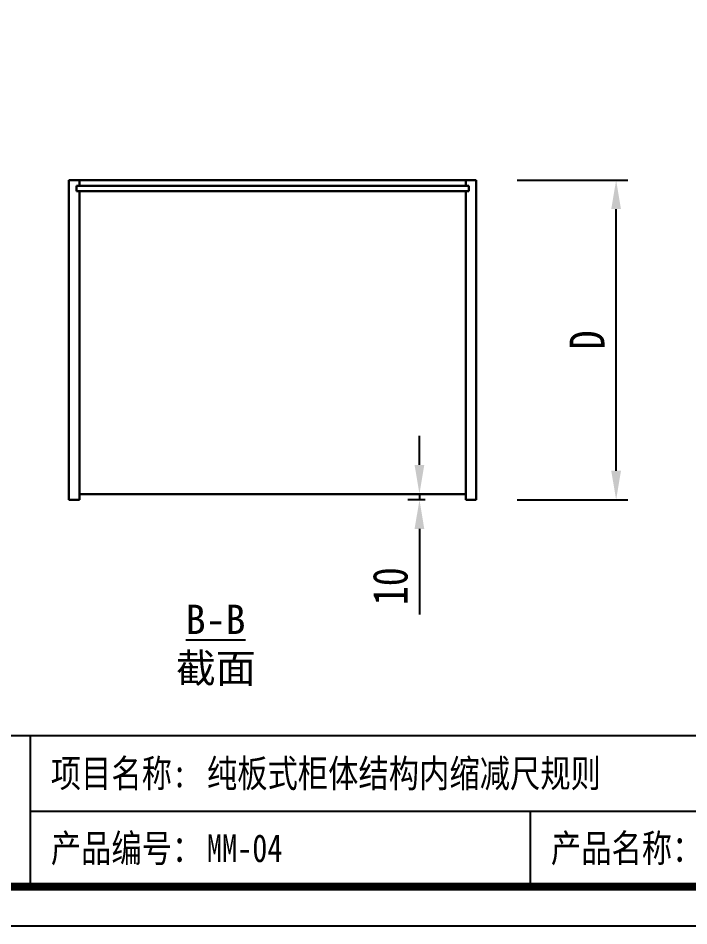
# Model space of a CAD drawing. Header units: millimetres. Extents: x 0 to 1097966, y -63096 to 223085.
# Drawn here: x 338079.2 to 338194.5, y -54349.4 to -54193.3 of the extents above; entities that cross this region are included whole.
import ezdxf

# ---------------------------------------------------------------- set-up
doc = ezdxf.new("R2010")
doc.units = ezdxf.units.MM
doc.layers.add('DZ-文字说明', color=1, linetype='Continuous')
doc.styles.add('DZ-宋体2.5', font='', dxfattribs={"width": 0.8, "height": 2.5})
doc.styles.add('TEXT', font='', dxfattribs={"width": 0.8})
doc.styles.add('宋体', font='')
doc.styles.get('DZ-宋体2.5').set_extended_font_data('SimSun')
doc.styles.get('TEXT').set_extended_font_data('SimSun')
doc.styles.get('宋体').set_extended_font_data('SimSun')
doc.dimstyles.new('副本 (2) (2) ISO-25', dxfattribs={"dimtxt": 18, "dimasz": 13, "dimexe": 6, "dimexo": 12, "dimgap": 6, "dimtad": 1, "dimtxsty": 'TEXT', "dimcen": 2.5, "dimclrd": 5, "dimclre": 5, "dimclrt": 5, "dimadec": 0, "dimazin": 0, "dimtfac": 1, "dimtmove": 0, "dimatfit": 3, "dimldrblk": 'BOXFILLED', "dimfxl": 1.25, "dimarcsym": 0})

# ---------------------------------------------------------------- blocks, each defined once
blk = doc.blocks.new('*D408')
at = {"color": 5, "lineweight": -2, "transparency": 16777216}
for p, q in [((338164.94, -54221.1), (338183.97, -54221.1)), ((338181.97, -54271.1), (338181.97, -54226.1)), ((338164.94, -54276.1), (338183.97, -54276.1))]:
    blk.add_line(p, q, dxfattribs=at)
at = {"color": 5, "transparency": 16777216}
for points in [[(338181.13, -54226.1), (338182.8, -54226.1), (338181.97, -54221.1)], [(338181.13, -54271.1), (338182.8, -54271.1), (338181.97, -54276.1)]]:
    blk.add_solid(points, dxfattribs=at)
at = {"layer": 'Defpoints', "color": 0, "transparency": 16777216}
for p in [(338157.94, -54221.1), (338181.97, -54221.1), (338157.94, -54276.1)]:
    blk.add_point(p, dxfattribs=at)
at = {"color": 5, "transparency": 16777216, "insert": (338176.97, -54248.6), "char_height": 6, "attachment_point": 5, "rotation": 90, "style": 'TEXT'}
blk.add_mtext('D', dxfattribs=at)
blk = doc.blocks.new('_BoxFilled')
at = {"color": 0, "linetype": 'ByBlock', "lineweight": -2}
blk.add_line((-0.5, 0), (-1, 0), dxfattribs=at)
at = {"color": 0, "linetype": 'ByBlock'}
blk.add_solid([(-0.5, 0.5), (0.5, 0.5), (-0.5, -0.5), (0.5, -0.5)], dxfattribs=at)
blk = doc.blocks.new('*D412')
at = {"color": 5, "lineweight": -2, "transparency": 16777216}
for p, q in [((338148.17, -54270.1), (338148.17, -54265.1)), ((338149.14, -54275.1), (338146.17, -54275.1)), ((338148.17, -54275.1), (338148.17, -54276.1)), ((338149.14, -54276.1), (338146.17, -54276.1)), ((338148.17, -54281.1), (338148.17, -54295.8))]:
    blk.add_line(p, q, dxfattribs=at)
at = {"color": 5, "transparency": 16777216}
for points in [[(338147.33, -54270.1), (338149, -54270.1), (338148.17, -54275.1)], [(338147.33, -54281.1), (338149, -54281.1), (338148.17, -54276.1)]]:
    blk.add_solid(points, dxfattribs=at)
at = {"layer": 'Defpoints', "color": 0, "transparency": 16777216}
for p in [(338156.14, -54275.1), (338148.17, -54276.1), (338156.14, -54276.1)]:
    blk.add_point(p, dxfattribs=at)
at = {"color": 5, "lineweight": 5, "transparency": 16777216, "insert": (338143.17, -54290.95), "char_height": 6, "attachment_point": 5, "rotation": 90, "style": 'TEXT'}
blk.add_mtext('10', dxfattribs=at)

msp = doc.modelspace()

# ---------------------------------------------------------------- linework, layer by layer
at = {"lineweight": 30}
for p, q in [((338087.937, -54221.098), (338087.937, -54276.098)), ((338087.937, -54221.098), (338157.937, -54221.098)), ((338089.237, -54222.098), (338089.237, -54222.998)), ((338089.237, -54222.098), (338156.637, -54222.098)), ((338089.737, -54221.098), (338089.737, -54222.098)), ((338156.137, -54221.098), (338156.137, -54222.098)), ((338156.637, -54222.098), (338156.637, -54222.998)), ((338157.937, -54221.098), (338157.937, -54276.098)), ((338089.237, -54222.998), (338156.637, -54222.998)), ((338089.737, -54222.998), (338089.737, -54276.098)), ((338156.137, -54222.998), (338156.137, -54276.098)), ((338089.737, -54275.098), (338156.137, -54275.098)), ((338087.937, -54276.098), (338089.737, -54276.098)), ((338156.137, -54276.098), (338157.937, -54276.098))]:
    msp.add_line(p, q, dxfattribs=at)
msp.add_lwpolyline([(337985.218, -54349.356), (338552.218, -54349.356), (338552.218, -53948.406), (337985.218, -53948.406)], close=True)
at = {"const_width": 1.35}
msp.add_lwpolyline([(337991.968, -54342.606), (338545.468, -54342.606), (338545.468, -53955.156), (337991.968, -53955.156)], close=True, dxfattribs=at)
at = {"layer": 'DZ-文字说明', "color": 7}
for p, q in [((338081.299, -54342.606), (338081.299, -54316.628)), ((338081.299, -54329.617), (338545.468, -54329.617)), ((338167.217, -54329.617), (338167.217, -54342.606))]:
    msp.add_line(p, q, dxfattribs=at)
msp.add_lwpolyline([(337991.968, -54316.628), (338545.468, -54316.628), (338545.468, -54342.606), (337991.968, -54342.606)], close=True, dxfattribs=at)

# ---------------------------------------------------------------- texts
at = {"style": 'DZ-宋体2.5', "width": 0.8}
for s, p in [('项目名称:', (338084.813, -54325.523)), ('产品编号：', (338084.813, -54338.398)), ('产品名称：', (338170.757, -54338.389))]:
    msp.add_text(s, height=4.7732, dxfattribs=at).set_placement(p)
at = {"color": 4, "insert": (338103.862, -54301.118), "char_height": 5.03079, "width": 18.6579, "attachment_point": 4, "style": '宋体'}
msp.add_mtext('\\pi4.14445;{\\L\\C256;B-B\\P\\pi2.45354;\\l截面}', dxfattribs=at)
at = {"color": 2, "style": 'DZ-宋体2.5', "width": 0.8}
for tag, p in [('纯板式柜体结构内缩减尺规则', (338111.646, -54325.523)), ('MM-04', (338111.646, -54338.38))]:
    msp.add_attdef(tag, p, '', height=4.773, dxfattribs=at)

# ---------------------------------------------------------------- dimensions: what is measured, and where the dimension line sits
dim = msp.add_linear_dim(base=(338181.965, -54221.098), p1=(338157.937, -54276.098), p2=(338157.937, -54221.098), angle=90, text='D', dimstyle='副本 (2) (2) ISO-25', override={"dimtxt": 6, "dimasz": 5, "dimexe": 2, "dimexo": 7, "dimgap": 2, "dimfxl": 30, "dimfxlon": 1})
dim.commit()
dim.dimension.update_dxf_attribs({"geometry": '*D408', "text_midpoint": (338176.965, -54248.598)})
at = {"color": 251, "lineweight": 5, "true_color": 0x636466}
dim = msp.add_linear_dim(base=(338148.168, -54276.098), p1=(338156.137, -54275.098), p2=(338156.137, -54276.098), angle=90, text='10', dimstyle='副本 (2) (2) ISO-25', override={"dimtxt": 6, "dimasz": 5, "dimexe": 2, "dimexo": 7, "dimgap": 2, "dimfxl": 30, "dimfxlon": 1}, dxfattribs=at)
dim.commit()
dim.dimension.update_dxf_attribs({"geometry": '*D412', "text_midpoint": (338143.168, -54290.952)})

doc.saveas('drawing.dxf')
